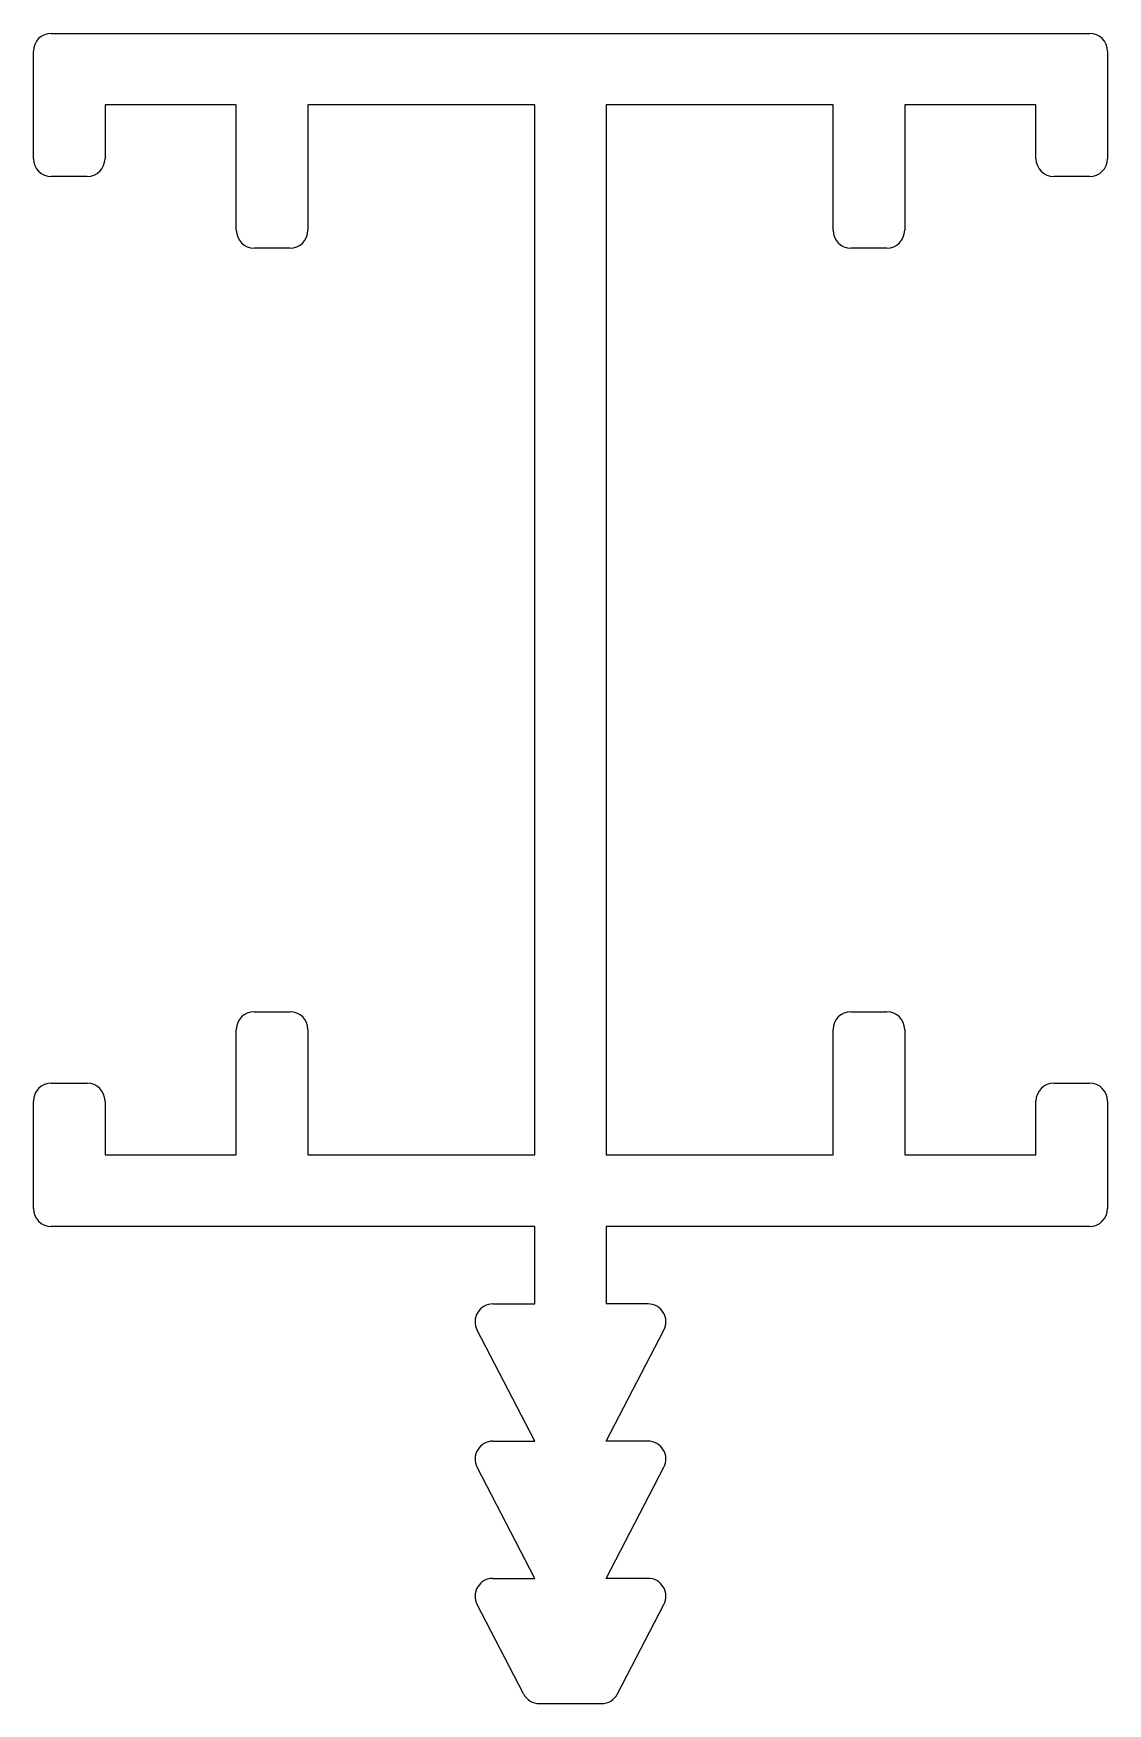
# Model space of a CAD drawing. Extents: x 2010.4 to 2028.4, y 903.6 to 931.6.
import ezdxf

# ---------------------------------------------------------------- set-up
doc = ezdxf.new("R2010")
doc.units = 0
doc.layers.get('0').update_dxf_attribs({"linetype": 'CONTINUOUS'})

msp = doc.modelspace()

# ---------------------------------------------------------------- linework, layer by layer
for p, q in [((2010.664, 931.563), (2028.064, 931.563)), ((2010.364, 930.363), (2010.364, 931.263)), ((2028.364, 931.263), (2028.364, 929.463)), ((2010.364, 929.463), (2010.364, 930.363)), ((2011.564, 930.363), (2011.564, 929.463)), ((2013.764, 930.363), (2011.564, 930.363)), ((2013.764, 928.263), (2013.764, 930.363)), ((2018.764, 930.363), (2014.964, 930.363)), ((2014.964, 930.363), (2014.964, 928.263)), ((2018.764, 912.763), (2018.764, 930.363)), ((2019.964, 930.363), (2019.964, 912.763)), ((2023.764, 930.363), (2019.964, 930.363)), ((2023.764, 928.263), (2023.764, 930.363)), ((2024.964, 930.363), (2024.964, 928.263)), ((2027.164, 930.363), (2024.964, 930.363)), ((2027.164, 929.463), (2027.164, 930.363)), ((2011.264, 929.163), (2010.664, 929.163)), ((2028.064, 929.163), (2027.464, 929.163)), ((2014.664, 927.963), (2014.064, 927.963)), ((2024.664, 927.963), (2024.064, 927.963)), ((2014.064, 915.163), (2014.664, 915.163)), ((2024.064, 915.163), (2024.664, 915.163)), ((2013.764, 912.763), (2013.764, 914.863)), ((2014.964, 914.863), (2014.964, 912.763)), ((2023.764, 912.763), (2023.764, 914.863)), ((2024.964, 914.863), (2024.964, 912.763)), ((2010.664, 913.963), (2011.264, 913.963)), ((2027.464, 913.963), (2028.064, 913.963)), ((2010.364, 911.863), (2010.364, 913.663)), ((2011.564, 913.663), (2011.564, 912.763)), ((2027.164, 912.763), (2027.164, 913.663)), ((2028.364, 913.663), (2028.364, 911.863)), ((2011.564, 912.763), (2013.764, 912.763)), ((2014.964, 912.763), (2018.764, 912.763)), ((2019.964, 912.763), (2023.764, 912.763)), ((2024.964, 912.763), (2027.164, 912.763)), ((2018.764, 911.563), (2010.664, 911.563)), ((2018.764, 910.263), (2018.764, 911.563)), ((2019.964, 911.563), (2019.964, 910.263)), ((2028.064, 911.563), (2019.964, 911.563)), ((2018.065, 910.263), (2018.764, 910.263)), ((2020.663, 910.263), (2019.964, 910.263)), ((2018.764, 907.963), (2017.799, 909.825)), ((2019.964, 907.963), (2020.929, 909.825)), ((2018.065, 907.963), (2018.764, 907.963)), ((2020.663, 907.963), (2019.964, 907.963)), ((2018.764, 905.663), (2017.799, 907.525)), ((2019.964, 905.663), (2020.929, 907.525)), ((2018.065, 905.663), (2018.764, 905.663)), ((2020.663, 905.663), (2019.964, 905.663)), ((2018.577, 903.725), (2017.799, 905.225)), ((2020.152, 903.725), (2020.929, 905.225)), ((2018.843, 903.563), (2019.885, 903.563))]:
    msp.add_line(p, q)
for centre, start, end in [((2010.664, 931.263), 90, 180), ((2028.064, 931.263), 0, 90), ((2010.664, 929.463), 180, 270), ((2011.264, 929.463), 270, 0), ((2027.464, 929.463), 180, 270), ((2028.064, 929.463), 270, 0), ((2014.064, 928.263), 180, 270), ((2014.664, 928.263), 270, 0), ((2024.064, 928.263), 180, 270), ((2024.664, 928.263), 270, 0), ((2014.064, 914.863), 90, 180), ((2014.664, 914.863), 0, 90), ((2024.064, 914.863), 90, 180), ((2024.664, 914.863), 0, 90), ((2010.664, 913.663), 90, 180), ((2011.264, 913.663), 0, 90), ((2027.464, 913.663), 90, 180), ((2028.064, 913.663), 0, 90), ((2010.664, 911.863), 180, 270), ((2028.064, 911.863), 270, 0), ((2018.065, 909.963), 90, 207.4006), ((2020.663, 909.963), 332.5994, 90), ((2018.065, 907.663), 90, 207.4006), ((2020.663, 907.663), 332.5994, 90), ((2018.065, 905.363), 90, 207.4006), ((2020.663, 905.363), 332.5994, 90), ((2018.843, 903.863), 207.4006, 270), ((2019.885, 903.863), 270, 332.5994)]:
    msp.add_arc(centre, 0.3, start, end)

doc.saveas('drawing.dxf')
